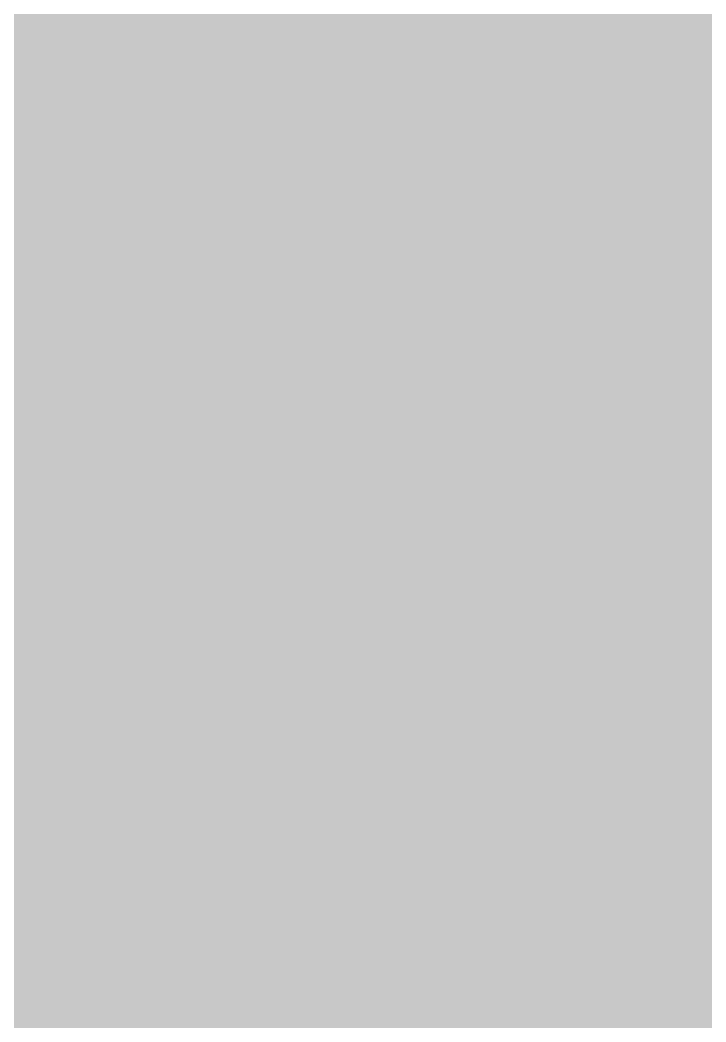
# Model space of a CAD drawing. Header units: millimetres. Extents: x 10406 to 76706, y -2377 to 12445.
# Drawn here: x 66931 to 67419, y 8529 to 9240 of the extents above; entities that cross this region are included whole.
import ezdxf

# ---------------------------------------------------------------- set-up
doc = ezdxf.new("R2010")
doc.units = ezdxf.units.MM
doc.layers.add('A-WALL-PATT', color=7, linetype='Continuous', lineweight=9)

msp = doc.modelspace()

# ---------------------------------------------------------------- hatches: boundary and pattern name
at = {"layer": 'A-WALL-PATT'}
h = msp.add_hatch(color=256, dxfattribs=at)
h.paths.add_polyline_path([(67506.62960300583, 8400.000000000007), (67865.56503666, 8400.271125169244), (67865.56503666, 9200.000000000044), (67866.56503666, 9200.000000000044), (67866.56503666, 9204.00000000001), (67506.62960300583, 9204.00000000001), (67506.62960300583, 9220.000000000007), (67866.56503666, 9220.000000000007), (67866.56503666, 11690.00000000001), (67486.56503666, 11690.00000000001), (67486.56503666, 11800.00000000001), (60327.56503132358, 11800.00000000001), (60327.56503132358, 10200.00000000001), (61227.56503132358, 10200.00000000001), (61227.56503132358, 8450.000000000078), (61266.56503132358, 8450.000000000078), (61266.56503132358, 10395.00000000001), (63666.56503132358, 10395.00000000001), (63666.56503132358, 8450.000000000078), (67501.56503666003, 8450.000000000013), (67501.56503666003, 8400.000000000007)])
h.paths.add_polyline_path([(67522.62960300583, 8500.000000000007), (67506.62960300583, 8500.000000000007), (67506.62960300583, 9170.000000000013), (67522.62960300583, 9170.000000000013), (67522.62960300583, 8516.054526831804)])
h.paths.add_polyline_path([(67752.56503666, 8530.000000000005), (67752.56503666, 8547.500000000004), (67688.56503666002, 8547.500000000004), (67688.56503666002, 8530.000000000005), (67670.56503666, 8530.000000000005), (67670.56503666, 8547.500000000004), (67624.56503666002, 8547.500000000004), (67624.56503666002, 8530.000000000005), (67606.56503666, 8530.000000000005), (67606.56503666, 9030.000000000005), (67624.56503666002, 9030.000000000005), (67624.56503666002, 9012.50000000001), (67670.56503666, 9012.50000000001), (67670.56503666, 9030.000000000005), (67688.56503666002, 9030.000000000005), (67688.56503666002, 9012.500000000011), (67752.56503666, 9012.500000000011), (67752.56503666, 9030.000000000005), (67770.56503666002, 9030.000000000005), (67770.56503666002, 8530.000000000005)])
h.paths.add_polyline_path([(67720.56445340218, 8562.499981685536), (67728.43533362896, 8562.500000000005), (67752.56503666, 8562.500000000005), (67752.56503666, 8997.500000000011), (67688.56503666002, 8997.500000000011), (67688.56503666002, 8562.500000000005), (67719.12426638592, 8562.5)])
h.paths.add_polyline_path([(67669.05786248244, 8562.500000000005), (67670.56503666, 8562.500000000005), (67670.56503666, 8997.50000000001), (67624.56503666002, 8997.50000000001), (67624.56503666002, 8562.500000000005), (67639.36912690918, 8562.500000000005)])

doc.saveas('drawing.dxf')
